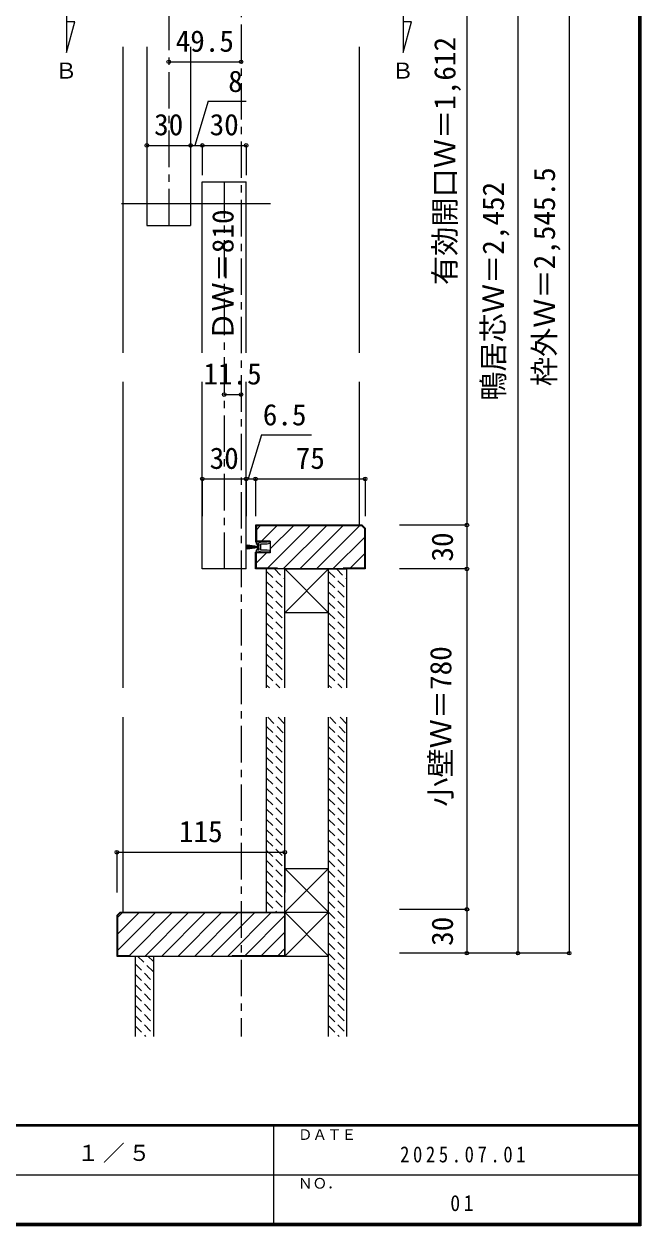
# Model space of a CAD drawing. Units: millimetres, scale not verified. Extents: x -957 to 993, y -689 to 708.
# Drawn here: x 570 to 993, y -689 to 134 of the extents above; entities that cross this region are included whole.
import ezdxf
from ezdxf.enums import TextEntityAlignment as Align

# ---------------------------------------------------------------- set-up
doc = ezdxf.new("R2010")
doc.units = ezdxf.units.MM
doc.header["$LTSCALE"] = 5
doc.header["$PDMODE"] = 32
doc.header["$PDSIZE"] = 2.5
doc.linetypes.add('CHAIN1', pattern=[8, 5, -1, 1, -1])
doc.linetypes.add('DASHED1', pattern=[1.8, 1.2, -0.6])
for name, color, linetype, lineweight in [('0-A_文字', 7, 'Continuous', 9), ('0-B_寸法', 7, 'Continuous', 9), ('F-0_補助線', 7, 'Continuous', 9), ('F-1_枠', 6, 'Continuous', 9)]:
    doc.layers.add(name, color=color, linetype=linetype, lineweight=lineweight)
doc.layers.add('F-A_文字', color=7, linetype='Continuous')
doc.styles.add('ＭＳ ゴシック', font='')
doc.styles.get('ＭＳ ゴシック').set_extended_font_data('MS Gothic')

# ---------------------------------------------------------------- blocks, each defined once
blk = doc.blocks.new('4')
at = {"layer": '0-A_文字'}
for p, q in [((-7.5, 43.83), (7.5, 43.83)), ((-7.5, 43.83), (-2.5, 8.83)), ((-3.75, 43.83), (-1.25, 8.83)), ((0, 43.83), (0, 8.83)), ((3.75, 43.83), (1.25, 8.83)), ((2.5, 8.83), (7.5, 43.83)), ((-16.5, 3.83), (-16.5, 12.33)), ((-11, 5.33), (-11, 8.83)), ((-11, 8.83), (11, 8.83)), ((16.5, 12.33), (16.5, 3.83))]:
    blk.add_line(p, q, dxfattribs=at)
for points in [[(-15, 13.83), (-11.5, 13.83), (-9, 8.83), (-11.5, 8.83), (-11.5, 3.83), (-2.5, 3.83)], [(-11, 5.33), (11, 5.33), (11, 8.83)], [(2.5, 3.83), (11.5, 3.83), (11.5, 8.83), (9, 8.83), (11.5, 13.83), (15, 13.83)], [(-15.44, -33.59), (-18, -24.67), (-16.5, -24.67), (-16.5, -1.17)], [(0, -2.17), (-10.5, -2.17), (-10.5, -24.67), (-12.54, -33.51)], [(12.54, -33.51), (10.5, -24.67), (10.5, -2.17), (0, -2.17)], [(16.5, -1.17), (16.5, -24.67), (18, -24.67), (15.44, -33.59)]]:
    blk.add_lwpolyline(points, dxfattribs=at)
for centre, radius, start, end in [((-15, 12.33), 1.5, 90, 180), ((-17.83, 1.33), 2.83, 0, 61.92751), ((-17.83, 1.33), 2.83, 298.07249, 0), ((0, 2.49), 2.83, 90, 151.92751), ((0, 2.49), 2.83, 28.07249, 90), ((15, 12.33), 1.5, 0, 90), ((17.83, 1.33), 2.83, 118.07249, 180), ((17.83, 1.33), 2.83, 180, 241.92751), ((-14, -33.17), 1.5, 196.01316, 347.0113), ((14, -33.17), 1.5, 192.9887, 343.98684)]:
    blk.add_arc(centre, radius, start, end, dxfattribs=at)

msp = doc.modelspace()

# ---------------------------------------------------------------- linework, layer by layer
at = {"layer": '0-B_寸法', "color": 4, "linetype": 'CHAIN1'}
msp.add_line((718.796, 413.151), (718.796, -559.374), dxfattribs=at)
at = {"layer": '0-B_寸法'}
for p, q in [((943.508, 406.126), (943.508, -502.374)), ((873.508, 312.626), (873.508, -209.374)), ((908.508, 312.626), (908.508, -502.374)), ((637.796, 117.994), (637.796, -91.449)), ((654.296, 117.994), (654.296, -4.374)), ((684.296, 117.994), (684.296, -4.374)), ((799.796, 117.994), (799.796, -91.449)), ((696.274, 80.696), (687.131, 50.466)), ((692.296, 25.626), (722.296, 25.626)), ((692.296, -91.449), (692.296, 25.626)), ((722.296, -91.449), (722.296, 25.626)), ((636.932, 10.626), (738.893, 10.626)), ((654.296, -4.374), (684.296, -4.374)), ((637.796, -111.449), (637.796, -320.892)), ((692.296, -239.374), (692.296, -111.449)), ((722.296, -239.374), (722.296, -111.449)), ((799.796, -111.449), (799.796, -209.374)), ((732.774, -147.6), (723.631, -177.83)), ((801.675, -209.374), (728.796, -209.374)), ((728.796, -209.374), (728.796, -220.924)), ((801.468, -209.874), (729.296, -209.874)), ((729.296, -212.588), (732.01, -209.874)), ((729.296, -209.874), (729.296, -220.424)), ((732.773, -220.424), (743.323, -209.874)), ((736.951, -238.874), (765.951, -209.874)), ((738.796, -225.715), (754.637, -209.874)), ((747.764, -239.374), (777.264, -209.874)), ((759.078, -239.374), (788.578, -209.874)), ((770.392, -239.374), (799.892, -209.874)), ((803.296, -211.703), (801.468, -209.874)), ((803.796, -211.496), (801.675, -209.374)), ((803.296, -211.703), (803.296, -238.874)), ((803.796, -211.496), (803.796, -239.374)), ((873.508, -209.374), (827.257, -209.374)), ((873.508, -209.374), (873.508, -239.374)), ((738.796, -220.924), (728.796, -220.924)), ((738.796, -220.424), (729.296, -220.424)), ((738.796, -220.424), (738.796, -228.324)), ((781.706, -239.374), (803.296, -217.784)), ((728.796, -239.374), (728.796, -227.824)), ((738.796, -227.824), (728.796, -227.824)), ((729.296, -238.874), (729.296, -228.324)), ((738.796, -228.324), (729.296, -228.324)), ((729.296, -235.215), (736.187, -228.324)), ((793.519, -238.874), (803.296, -229.097)), ((722.296, -239.374), (692.296, -239.374)), ((803.796, -239.374), (728.796, -239.374)), ((743.796, -238.874), (729.296, -238.874)), ((736.296, -320.892), (736.296, -239.374)), ((743.796, -238.874), (743.796, -239.374)), ((748.796, -320.892), (748.796, -239.374)), ((748.796, -239.374), (778.796, -269.374)), ((778.796, -239.374), (748.796, -269.374)), ((748.796, -239.374), (778.796, -239.374)), ((778.796, -320.892), (778.796, -239.374)), ((778.796, -239.374), (791.296, -239.374)), ((778.796, -239.374), (791.296, -239.374)), ((788.796, -238.874), (788.796, -239.374)), ((803.296, -238.874), (788.796, -238.874)), ((791.296, -320.892), (791.296, -239.374)), ((873.508, -239.374), (827.257, -239.374)), ((873.508, -239.374), (873.508, -472.374)), ((778.796, -269.374), (748.796, -269.374)), ((637.796, -340.892), (637.796, -474.375)), ((736.296, -474.374), (736.296, -340.892)), ((748.796, -474.374), (748.796, -340.892)), ((778.796, -559.374), (778.796, -340.892)), ((791.296, -559.374), (791.296, -340.892)), ((748.796, -444.374), (778.796, -474.374)), ((633.796, -476.496), (635.918, -474.375)), ((633.796, -476.496), (633.796, -504.375)), ((634.296, -476.703), (636.125, -474.874)), ((634.296, -477.988), (637.41, -474.875)), ((634.296, -500.616), (660.037, -474.875)), ((634.296, -489.302), (648.724, -474.875)), ((634.296, -476.703), (634.296, -503.875)), ((635.918, -474.375), (748.796, -474.375)), ((748.796, -474.874), (636.125, -474.874)), ((642.351, -503.875), (671.351, -474.874)), ((653.165, -504.375), (682.665, -474.874)), ((664.478, -504.375), (693.979, -474.874)), ((675.792, -504.375), (705.292, -474.874)), ((687.106, -504.375), (716.606, -474.874)), ((698.42, -504.375), (727.92, -474.874)), ((709.733, -504.375), (739.233, -474.874)), ((721.547, -503.875), (748.796, -476.625)), ((748.796, -474.374), (778.796, -474.374)), ((748.796, -474.374), (778.796, -504.374)), ((778.796, -474.374), (748.796, -504.375)), ((748.796, -504.374), (748.796, -474.374)), ((748.796, -474.375), (748.796, -504.375)), ((873.508, -472.374), (827.257, -472.374)), ((873.508, -472.374), (873.508, -502.374)), ((732.861, -503.875), (748.796, -487.939)), ((744.174, -503.875), (748.796, -499.253)), ((633.796, -504.375), (748.796, -504.375)), ((634.296, -503.875), (642.796, -503.875)), ((642.796, -504.375), (642.796, -503.875)), ((646.296, -504.374), (646.296, -559.374)), ((658.796, -504.374), (658.796, -559.374)), ((712.796, -503.874), (748.796, -503.874)), ((712.796, -503.874), (712.796, -504.375)), ((748.796, -504.374), (778.796, -504.374)), ((943.508, -502.374), (827.257, -502.374))]:
    msp.add_line(p, q, dxfattribs=at)
at = {"layer": '0-B_寸法', "linetype": 'CHAIN1'}
for p, q in [((669.296, 260.626), (669.296, -4.374)), ((707.296, 25.626), (707.296, -239.374))]:
    msp.add_line(p, q, dxfattribs=at)
at = {"layer": '0-B_寸法', "color": 4}
for p, q in [((669.296, 107.643), (718.796, 107.643)), ((696.274, 80.696), (722.296, 80.696)), ((654.296, 50.466), (684.296, 50.466)), ((654.296, 50.466), (654.296, 30.068)), ((684.296, 50.466), (684.296, 30.068)), ((684.296, 50.466), (692.296, 50.466)), ((692.296, 50.466), (692.296, 30.068)), ((692.296, 50.466), (722.296, 50.466)), ((722.296, 50.466), (722.296, 30.068)), ((707.296, -120.059), (718.796, -120.059)), ((732.774, -147.6), (767.135, -147.6)), ((692.296, -177.83), (722.296, -177.83)), ((692.296, -177.83), (692.296, -203.228)), ((722.296, -177.83), (722.296, -203.228)), ((722.296, -177.83), (728.796, -177.83)), ((722.296, -177.83), (722.296, -203.228)), ((728.796, -177.83), (803.796, -177.83)), ((728.796, -177.83), (728.796, -203.228)), ((728.796, -177.83), (728.796, -203.228)), ((803.796, -177.83), (803.796, -203.228)), ((633.796, -433.297), (748.796, -433.297)), ((633.796, -433.297), (633.796, -460.781)), ((748.796, -433.297), (748.796, -460.781))]:
    msp.add_line(p, q, dxfattribs=at)
at = {"layer": '0-B_寸法', "linetype": 'DASHED1'}
for p, q in [((736.296, -241.074), (748.796, -253.574)), ((741.668, -239.374), (748.796, -246.503)), ((778.796, -241.074), (791.296, -253.574)), ((784.168, -239.374), (791.296, -246.503)), ((736.296, -248.145), (748.796, -260.645)), ((778.796, -248.145), (791.296, -260.645)), ((736.296, -255.216), (748.796, -267.716)), ((736.296, -262.287), (748.796, -274.787)), ((778.796, -255.216), (791.296, -267.716)), ((778.796, -262.287), (791.296, -274.787)), ((736.296, -269.358), (748.796, -281.858)), ((778.796, -269.358), (791.296, -281.858)), ((736.296, -276.429), (748.796, -288.929)), ((778.796, -276.429), (791.296, -288.929)), ((736.296, -283.5), (748.796, -296)), ((778.796, -283.5), (791.296, -296)), ((736.296, -290.571), (748.796, -303.071)), ((778.796, -290.571), (791.296, -303.071)), ((736.296, -297.642), (748.796, -310.142)), ((778.796, -297.642), (791.296, -310.142)), ((736.296, -304.713), (748.796, -317.213)), ((736.296, -311.784), (745.404, -320.892)), ((778.796, -304.713), (791.296, -317.213)), ((778.796, -311.784), (787.904, -320.892)), ((736.296, -318.856), (738.332, -320.892)), ((778.796, -318.856), (780.832, -320.892)), ((737.119, -340.892), (748.796, -352.569)), ((744.19, -340.892), (748.796, -345.498)), ((779.619, -340.892), (791.296, -352.569)), ((786.69, -340.892), (791.296, -345.498)), ((736.296, -347.14), (748.796, -359.64)), ((778.796, -347.14), (791.296, -359.64)), ((736.296, -354.211), (748.796, -366.711)), ((736.296, -361.282), (748.796, -373.782)), ((778.796, -354.211), (791.296, -366.711)), ((778.796, -361.282), (791.296, -373.782)), ((736.296, -368.353), (748.796, -380.853)), ((778.796, -368.353), (791.296, -380.853)), ((736.296, -375.424), (748.796, -387.924)), ((778.796, -375.424), (791.296, -387.924)), ((736.296, -382.495), (748.796, -394.995)), ((778.796, -382.495), (791.296, -394.995)), ((736.296, -389.566), (748.796, -402.066)), ((778.796, -389.566), (791.296, -402.066)), ((736.296, -396.637), (748.796, -409.137)), ((778.796, -396.637), (791.296, -409.137)), ((736.296, -403.708), (748.796, -416.208)), ((736.296, -410.779), (748.796, -423.279)), ((778.796, -403.708), (791.296, -416.208)), ((778.796, -410.779), (791.296, -423.279)), ((736.296, -417.85), (748.796, -430.35)), ((778.796, -417.85), (791.296, -430.35)), ((736.296, -424.922), (748.796, -437.422)), ((778.796, -424.922), (791.296, -437.422)), ((736.296, -431.993), (748.796, -444.493)), ((778.796, -431.993), (791.296, -444.493)), ((736.296, -439.064), (748.796, -451.564)), ((778.796, -439.064), (791.296, -451.564)), ((736.296, -446.135), (748.796, -458.635)), ((778.796, -446.135), (791.296, -458.635)), ((736.296, -453.206), (748.796, -465.706)), ((736.296, -460.277), (748.796, -472.777)), ((778.796, -453.206), (791.296, -465.706)), ((778.796, -460.277), (791.296, -472.777)), ((736.296, -467.348), (743.323, -474.374)), ((778.796, -467.348), (791.296, -479.848)), ((778.796, -474.419), (791.296, -486.919)), ((778.796, -481.49), (791.296, -493.99)), ((778.796, -488.561), (791.296, -501.061)), ((778.796, -495.632), (791.296, -508.132)), ((646.296, -509.774), (658.796, -522.274)), ((647.968, -504.375), (658.796, -515.203)), ((655.039, -504.375), (658.796, -508.132)), ((778.796, -502.703), (791.296, -515.203)), ((778.796, -509.774), (791.296, -522.274)), ((646.296, -516.845), (658.796, -529.345)), ((778.796, -516.845), (791.296, -529.345)), ((646.296, -523.916), (658.796, -536.416)), ((778.796, -523.916), (791.296, -536.416)), ((646.296, -530.988), (658.796, -543.488)), ((778.796, -530.988), (791.296, -543.488)), ((646.296, -538.059), (658.796, -550.559)), ((778.796, -538.059), (791.296, -550.559)), ((646.296, -545.13), (658.796, -557.63)), ((778.796, -545.13), (791.296, -557.63)), ((646.296, -552.201), (653.47, -559.374)), ((778.796, -552.201), (785.97, -559.374))]:
    msp.add_line(p, q, dxfattribs=at)
at = {"layer": '0-B_寸法'}
for points in [[(599.272, 153.629), (599.272, 113.977), (604.912, 135.026), (599.272, 135.026)], [(829.882, 153.629), (829.882, 113.977), (835.522, 135.026), (829.882, 135.026)], [(748.796, -444.374), (778.796, -444.374), (748.796, -474.375)]]:
    msp.add_lwpolyline(points, dxfattribs=at)
for p in [(669.296, 107.643), (718.796, 107.643), (654.296, 50.466), (684.296, 50.466), (692.296, 50.466), (722.296, 50.466), (707.296, -120.059), (718.796, -120.059), (692.296, -177.83), (722.296, -177.83), (728.796, -177.83), (803.796, -177.83), (873.508, -209.374), (873.508, -239.374), (633.796, -433.297), (748.796, -433.297), (873.508, -472.374), (873.508, -502.374), (908.508, -502.374), (943.508, -502.374)]:
    msp.add_point(p, dxfattribs=at)
at = {"layer": 'F-0_補助線'}
msp.add_line((741.115, -620.732), (741.115, -687.398), dxfattribs=at)
at = {"layer": 'F-1_枠'}
for p, q in [((991.115, 707.602), (991.115, -689.065)), ((991.948, 707.602), (991.948, -689.065)), ((992.782, 707.602), (992.782, -689.065)), ((992.782, -619.898), (-957.218, -619.898)), ((992.782, -620.731), (-957.218, -620.731)), ((17.782, -654.065), (991.115, -654.066)), ((992.782, -687.398), (-957.218, -687.398)), ((992.782, -688.231), (-957.218, -688.231)), ((992.782, -689.065), (-957.218, -689.065))]:
    msp.add_line(p, q, dxfattribs=at)

# ---------------------------------------------------------------- block references
at = {"layer": '0-B_寸法', "xscale": -0.2, "yscale": 0.2, "rotation": 90}
msp.add_blockref('4', (731.862, -224.374), dxfattribs=at)

# ---------------------------------------------------------------- texts
at = {"layer": '0-B_寸法', "style": 'ＭＳ ゴシック'}
for s, height, p in [('49.5', 14.66, (674.046, 110.143)), ('Ｂ', 11, (591.509, 92.837)), ('Ｂ', 11, (822.119, 92.837)), ('8', 14.66, (710.032, 82.603)), ('30', 14.66, (659.296, 52.966)), ('30', 14.66, (697.296, 52.966)), ('11.5', 14.66, (693.046, -117.559)), ('6.5', 14.66, (733.734, -145.556)), ('30', 14.66, (697.296, -175.33)), ('75', 14.66, (756.296, -175.33)), ('115', 14.66, (676.296, -430.797))]:
    msp.add_text(s, height=height, dxfattribs=at).set_placement(p, align=Align.BOTTOM_LEFT)
for s, p in [('有効開口Ｗ＝1,612', (870.106, -45.161)), ('枠外Ｗ＝2,545.5', (938.289, -114.364)), ('鴨居芯Ｗ＝2,452', (903.289, -124.364)), ('ＤＷ＝810', (718.072, -83.303)), ('30', (868.364, -234.374)), ('小壁Ｗ＝780', (867.28, -402.203)), ('30', (868.364, -497.374))]:
    msp.add_text(s, height=14.66, rotation=90, dxfattribs=at).set_placement(p, align=Align.BOTTOM_LEFT)
at = {"layer": '0-B_寸法', "insert": (827.782, -645.732), "char_height": 11, "attachment_point": 7, "style": 'ＭＳ ゴシック'}
msp.add_mtext('\\T1.39;\\W0.85;2025.07.01', dxfattribs=at)
at = {"layer": 'F-0_補助線', "style": 'ＭＳ ゴシック'}
for s, p in [('ＤＡＴＥ', (757.782, -632.398)), ('ＮＯ．', (757.782, -665.732))]:
    msp.add_text(s, height=7.331, dxfattribs=at).set_placement(p, align=Align.BOTTOM_LEFT)
at = {"layer": 'F-0_補助線', "insert": (606.605, -645.845), "char_height": 11, "attachment_point": 7, "style": 'ＭＳ ゴシック'}
msp.add_mtext('\\T1.17;１／５', dxfattribs=at)
at = {"layer": 'F-A_文字', "insert": (862.157, -679.065), "char_height": 11, "attachment_point": 7, "style": 'ＭＳ ゴシック'}
msp.add_mtext('\\T1.36;\\W0.9;01', dxfattribs=at)

doc.saveas('drawing.dxf')
